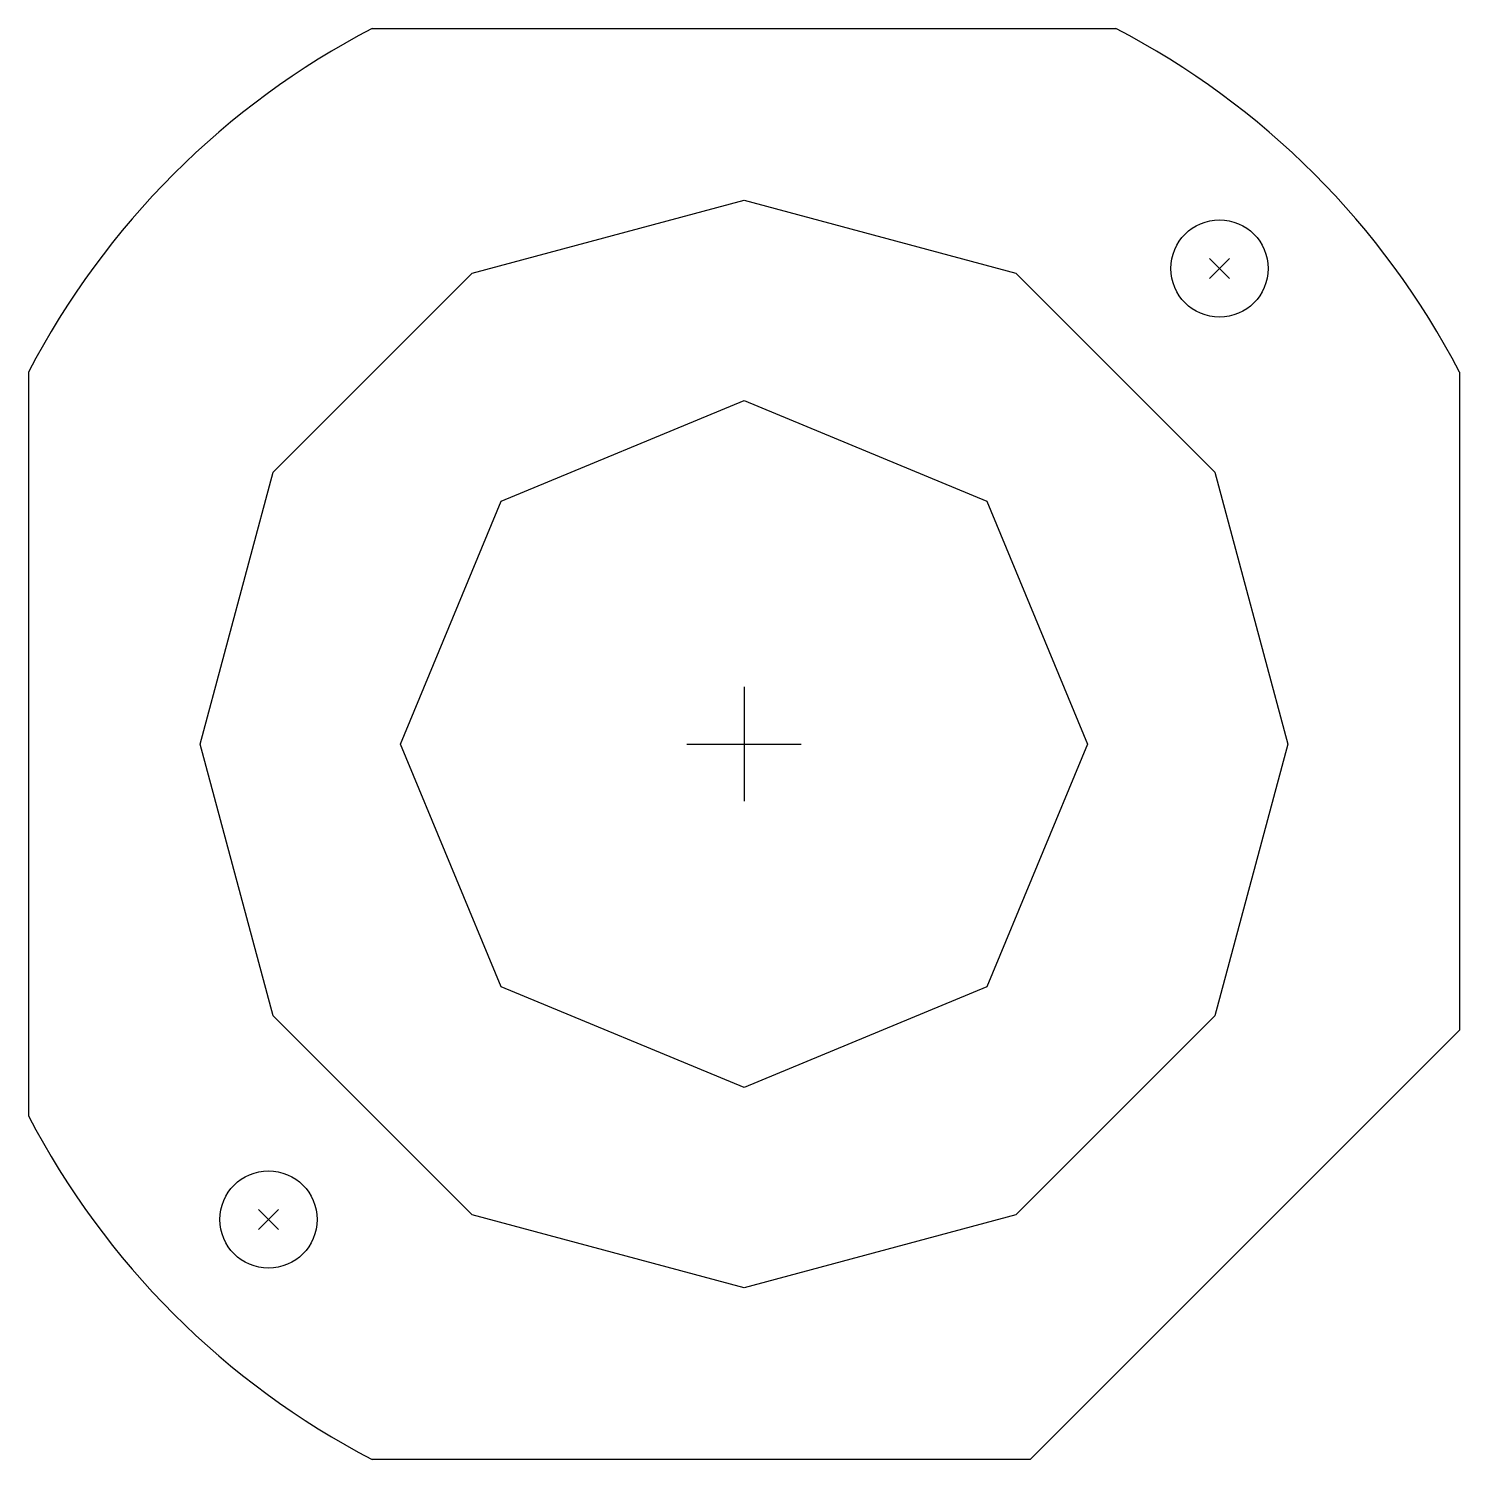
# Model space of a CAD drawing. Header units: millimetres. Extents: x 15 to 65, y 25 to 75.
import ezdxf

# ---------------------------------------------------------------- set-up
doc = ezdxf.new("R2010")
doc.units = ezdxf.units.MM
doc.layers.get('0').update_dxf_attribs({"lineweight": 25})

msp = doc.modelspace()

# ---------------------------------------------------------------- linework, layer by layer
at = {"lineweight": 25}
for p, q in [((27, 75), (53, 75)), ((15, 63), (15, 37)), ((65, 63), (65, 40)), ((50, 25), (65, 40)), ((50, 25), (27, 25))]:
    msp.add_line(p, q, dxfattribs=at)
for p, q in [((30.5, 66.454), (40, 69)), ((40, 69), (49.5, 66.454)), ((56.617, 66.617), (56.263, 66.971)), ((56.617, 66.617), (56.263, 66.263)), ((56.617, 66.617), (56.971, 66.971)), ((56.617, 66.617), (56.971, 66.263)), ((23.546, 59.5), (30.5, 66.454)), ((49.5, 66.454), (56.454, 59.5)), ((31.515, 58.485), (40, 62)), ((40, 62), (48.485, 58.485)), ((56.454, 59.5), (59, 50)), ((21, 50), (23.546, 59.5)), ((28, 50), (31.515, 58.485)), ((48.485, 58.485), (52, 50)), ((40, 52), (40, 48)), ((23.546, 40.5), (21, 50)), ((31.515, 41.515), (28, 50)), ((38, 50), (42, 50)), ((52, 50), (48.485, 41.515)), ((59, 50), (56.454, 40.5)), ((40, 38), (31.515, 41.515)), ((48.485, 41.515), (40, 38)), ((30.5, 33.546), (23.546, 40.5)), ((56.454, 40.5), (49.5, 33.546)), ((23.383, 33.383), (23.029, 33.737)), ((23.383, 33.383), (23.737, 33.737)), ((40, 31), (30.5, 33.546)), ((49.5, 33.546), (40, 31)), ((23.383, 33.383), (23.029, 33.029)), ((23.383, 33.383), (23.737, 33.029))]:
    msp.add_line(p, q)
for centre in [(56.617, 66.617), (23.383, 33.383)]:
    msp.add_circle(centre, 1.7)
for start, end in [(117.4744, 152.5256), (27.4744, 62.5256), (207.4744, 242.5256)]:
    msp.add_arc((40, 50), 28.178, start, end, dxfattribs=at)

doc.saveas('drawing.dxf')
